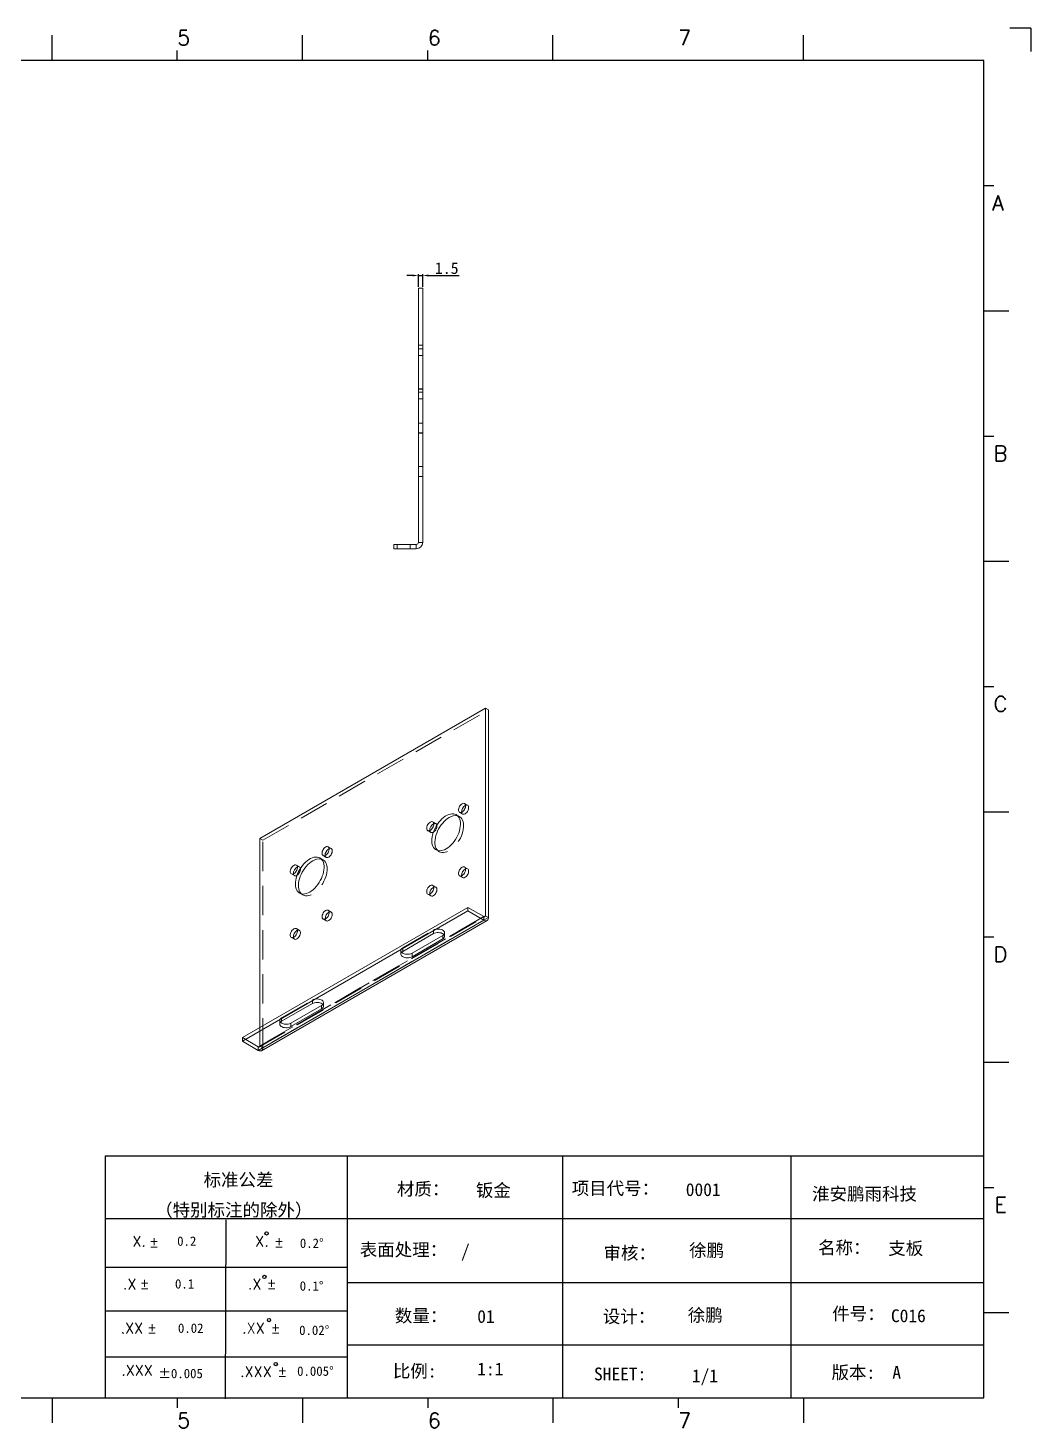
# Model space of a CAD drawing. Extents: x 83 to 30050, y -7164 to 695.
# Drawn here: x 5586.7 to 5933, y -1657 to -1173.7 of the extents above; entities that cross this region are included whole.
import ezdxf
from ezdxf.enums import TextEntityAlignment as Align

# ---------------------------------------------------------------- set-up
doc = ezdxf.new("R2010")
doc.units = 0
doc.header["$LTSCALE"] = 8
doc.header["$MEASUREMENT"] = 0
doc.header["$PDSIZE"] = 5
doc.linetypes.add('HIDDEN', pattern=[1.905, 1.27, -0.635])
doc.layers.get('0').update_dxf_attribs({"linetype": 'CONTINUOUS'})
doc.layers.get('Defpoints').update_dxf_attribs({"linetype": 'CONTINUOUS'})
doc.layers.add('41', color=3, linetype='CONTINUOUS')
doc.layers.add('dim', color=82, linetype='CONTINUOUS', lineweight=9)
doc.styles.add('SIMPLEX', font='SIMPLEX')
doc.styles.get("Standard").update_dxf_attribs({"font": '', "height": 4})
doc.styles.get('Standard').set_extended_font_data('SimSun')
doc.dimstyles.new('ISO-25', dxfattribs={"dimtxt": 6, "dimasz": 2.5, "dimexe": 1.25, "dimexo": 0.625, "dimtad": 1, "dimdec": 1, "dimzin": 1, "dimdsep": 46, "dimtxsty": 'Standard', "dimcen": 2.5, "dimadec": 0, "dimazin": 0, "dimtm": 1e-09, "dimtfac": 1, "dimtdec": 1, "dimtmove": 0, "dimatfit": 3, "dimfxl": 1, "dimtolj": 1, "dimtzin": 0, "dimarcsym": 0})

# ---------------------------------------------------------------- blocks, each defined once
blk = doc.blocks.new('A$C0BB32EA6')
at = {"layer": '41', "linetype": 'Continuous'}
for q in [(623.79, 437.94), (630.37, 430.59)]:
    blk.add_line((630.37, 437.94), q, dxfattribs=at)
at = {"layer": '41'}
for p, q in [((324.77, 427.84), (324.77, 435.66)), ((402.96, 427.84), (402.96, 435.66)), ((481.15, 427.84), (481.15, 435.66)), ((559.34, 427.84), (559.34, 435.66)), ((363.87, 427.84), (363.87, 430.97)), ((442.06, 427.84), (442.06, 430.97)), ((615.63, 427.84), (12.02, 427.84)), ((615.63, 10.32), (615.63, 427.84)), ((615.63, 388.75), (618.76, 388.75)), ((615.63, 349.66), (623.45, 349.66)), ((615.63, 310.56), (618.76, 310.56)), ((615.63, 271.47), (623.45, 271.47)), ((615.63, 232.37), (618.76, 232.37)), ((615.63, 193.28), (623.45, 193.28)), ((615.63, 154.18), (618.76, 154.18)), ((615.63, 115.09), (623.45, 115.09)), ((341.34, 85.85), (615.63, 85.85)), ((341.34, 85.85), (341.34, 10.32)), ((416.87, 85.85), (416.87, 10.32)), ((484.16, 85.85), (484.16, 10.32)), ((555.4, 85.7), (555.4, 10.17)), ((615.63, 76), (618.76, 76)), ((615.63, 66.14), (341.34, 66.14)), ((378.86, 10.02), (379.1, 65.84)), ((341.34, 51.12), (416.87, 51.12)), ((615.63, 46.17), (416.87, 46.17)), ((341.34, 37.5), (401.12, 37.5)), ((341.34, 37.5), (416.87, 37.5)), ((615.63, 36.9), (623.45, 36.9)), ((615.63, 26.74), (416.87, 26.74)), ((341.34, 23.05), (401.87, 23.05)), ((341.34, 23.05), (401.87, 23.05)), ((341.34, 23.05), (401.87, 23.05)), ((341.34, 23.05), (401.87, 23.05)), ((341.34, 23.05), (401.87, 23.05)), ((341.34, 23.05), (416.87, 23.05)), ((12.02, 10.32), (615.63, 10.32)), ((324.77, 10.32), (324.77, 2.5)), ((326.34, 10.32), (401.87, 10.32)), ((363.87, 10.32), (363.87, 7.19)), ((402.96, 10.32), (402.96, 2.5)), ((442.06, 10.32), (442.06, 7.19)), ((481.15, 10.32), (481.15, 2.5)), ((520.24, 10.32), (520.24, 7.19)), ((559.34, 10.32), (559.34, 2.5))]:
    blk.add_line(p, q, dxfattribs=at)
for centre in [(391.73, 61.61), (391.07, 48.04), (392.49, 34.54), (394.6, 20.83)]:
    blk.add_circle(centre, 0.516, dxfattribs=at)
at = {"layer": '41', "style": 'SIMPLEX'}
for s, height, p in [('5', 4.69, (363.87, 432.54)), ('6', 4.69, (442.06, 432.54)), ('7', 4.69, (520.24, 432.54)), ('A', 4.75, (618.27, 380.93)), ('B', 4.75, (618.72, 302.74)), ('C', 4.75, (618.72, 224.55)), ('D', 4.75, (618.72, 146.37)), ('E', 4.75, (618.95, 68.18)), ('X.', 3.284, (349.84, 57.49)), ('%%p', 3.284, (355.04, 57.36)), ('X.', 3.284, (388.21, 57.49)), ('%%p', 3.284, (394.07, 57.36)), ('.X', 3.284, (346.89, 44.16)), ('%%p', 3.284, (352.09, 44.33)), ('.X', 3.284, (385.9, 44.16)), ('%%p', 3.284, (391.76, 44.33)), ('.XX', 3.284, (346.2, 30.42)), ('%%p', 3.284, (354.44, 30.46)), ('.XX', 3.284, (384.11, 30.42)), ('%%p', 3.284, (393.01, 30.46)), ('.XXX', 3.284, (383.48, 16.83)), ('%%p', 3.284, (395.11, 16.95)), ('5', 4.69, (363.87, 0.87)), ('6', 4.69, (442.06, 0.87)), ('7', 4.69, (520.24, 0.87))]:
    blk.add_text(s, height=height, dxfattribs=at).set_placement(p)
at = {"layer": '41', "linetype": 'Continuous'}
for s, p in [('标准公差', (372.08, 76.36)), ('材质：', (432.42, 73.5)), ('项目代号：', (486.99, 73.71)), ('淮安鹏雨科技', (562.04, 71.96)), ('（特别标注的除外）', (356.94, 66.94)), ('表面处理：', (420.83, 54.55)), ('审核：', (496.9, 53.5)), ('名称：', (563.9, 55.18)), ('数量：', (431.79, 33.91)), ('设计：', (496.69, 33.7)), ('件号：', (568.32, 34.55)), ('比例:', (431.16, 16.65)), ('SHEET:', (493.95, 15.75)), ('1/1', (524.5, 15.18)), ('版本:', (568.11, 16.23))]:
    blk.add_text(s, height=4, dxfattribs=at).set_placement(p)
at = {"layer": '41'}
for s, p in [('0.2', (363.82, 57.75)), ('0.2%%D', (402.12, 57.11)), ('0.1', (363.14, 44.41)), ('0.1%%D', (402.07, 43.76)), ('0.02', (364.07, 30.58)), ('0.02%%D', (401.9, 29.93)), ('0.005%%D', (401.27, 17.16))]:
    blk.add_text(s, height=2.929, dxfattribs=at).set_placement(p)
at = {"layer": '41', "style": 'SIMPLEX'}
blk.add_text('.XXX', height=3.284, dxfattribs=at).set_placement((351.31, 18.87), align=Align.MIDDLE_CENTER)
at = {"layer": '41'}
blk.add_text('%%P0.005', height=2.929, dxfattribs=at).set_placement((364.87, 17.89), align=Align.MIDDLE_CENTER)
at = {"layer": '41', "linetype": 'Continuous'}
for tag, p in [('材质', (457.07, 73.08)), ('代号', (522.6, 73.29)), ('表面处理', (452.44, 54.13)), ('审核', (523.65, 54.34)), ('名称', (585.81, 54.97)), ('数量', (457.5, 33.7)), ('设计', (523.23, 34.13)), ('件号', (586.65, 33.91)), ('比例', (457.5, 17.28)), ('版本', (587.08, 16.23))]:
    blk.add_attdef(tag, p, '', height=4, dxfattribs=at)
blk = doc.blocks.new('*D317')
at = {"layer": 'Defpoints', "color": 0, "linetype": 'Continuous'}
for p in [(5723.03, -1259.1), (5721.53, -1263.47), (5723.03, -1263.47)]:
    blk.add_point(p, dxfattribs=at)
at = {"layer": 'dim', "color": 0, "linetype": 'Continuous', "lineweight": -2}
for p, q in [((5719.53, -1259.1), (5717.53, -1259.1)), ((5721.53, -1262.97), (5721.53, -1258.6)), ((5721.53, -1259.1), (5723.03, -1259.1)), ((5723.03, -1262.97), (5723.03, -1258.6)), ((5725.03, -1259.1), (5735.57, -1259.1))]:
    blk.add_line(p, q, dxfattribs=at)
at = {"layer": 'dim', "color": 0, "linetype": 'Continuous'}
for points in [[(5719.53, -1258.77), (5719.53, -1259.44), (5721.53, -1259.1)], [(5725.03, -1258.77), (5725.03, -1259.44), (5723.03, -1259.1)]]:
    blk.add_solid(points, dxfattribs=at)
at = {"layer": 'dim', "color": 0, "linetype": 'Continuous', "insert": (5731.3, -1256.6), "char_height": 4, "attachment_point": 5}
blk.add_mtext('\\A1;1.5', dxfattribs=at)

msp = doc.modelspace()

# ---------------------------------------------------------------- linework, layer by layer
at = {"color": 7, "linetype": 'Continuous', "lineweight": 15}
for p, q in [((5721.533, -1263.473), (5723.033, -1263.473)), ((5721.533, -1351.236), (5721.533, -1263.473)), ((5723.033, -1351.236), (5723.033, -1263.473)), ((5713.033, -1353.473), (5713.033, -1351.973)), ((5713.033, -1351.973), (5720.796, -1351.973)), ((5720.796, -1351.973), (5720.796, -1353.473)), ((5721.533, -1351.236), (5723.033, -1351.236)), ((5713.033, -1353.473), (5720.796, -1353.473)), ((5666.749, -1453.448), (5744.63, -1408.489)), ((5744.63, -1408.489), (5745.691, -1409.101)), ((5744.63, -1480.151), (5744.63, -1408.489)), ((5745.691, -1480.763), (5745.691, -1409.101)), ((5737.637, -1442.106), (5737.802, -1442.023)), ((5666.749, -1518.773), (5666.749, -1453.448)), ((5690.543, -1457.044), (5690.709, -1456.962)), ((5726.676, -1470.355), (5726.842, -1470.272)), ((5660.739, -1522.242), (5738.619, -1477.283)), ((5660.739, -1523.467), (5738.619, -1478.508)), ((5738.619, -1478.508), (5738.619, -1477.283)), ((5738.619, -1477.283), (5744.109, -1480.452)), ((5738.619, -1478.508), (5744.109, -1481.677)), ((5666.228, -1526.636), (5744.109, -1481.677)), ((5667.347, -1526.747), (5745.227, -1481.787)), ((5744.63, -1480.151), (5744.109, -1480.452)), ((5744.109, -1480.452), (5744.109, -1481.677)), ((5744.63, -1480.151), (5745.691, -1480.763)), ((5679.583, -1485.293), (5679.749, -1485.21)), ((5726.737, -1486.339), (5716.131, -1492.462)), ((5729.919, -1486.951), (5719.313, -1493.074)), ((5719.313, -1494.299), (5729.919, -1488.176)), ((5729.919, -1488.176), (5729.919, -1486.951)), ((5719.313, -1494.299), (5719.313, -1493.074)), ((5684.912, -1510.485), (5674.305, -1516.608)), ((5688.094, -1511.097), (5677.487, -1517.22)), ((5677.487, -1518.445), (5688.094, -1512.322)), ((5688.094, -1512.322), (5688.094, -1511.097)), ((5677.487, -1518.445), (5677.487, -1517.22)), ((5660.739, -1523.467), (5660.739, -1522.242)), ((5666.228, -1526.636), (5660.739, -1523.467))]:
    msp.add_line(p, q, dxfattribs=at)
at = {"color": 7, "linetype": 'HIDDEN', "lineweight": 0}
for p, q in [((5723.033, -1283.2), (5721.533, -1283.2)), ((5723.033, -1284.373), (5721.533, -1284.373)), ((5721.533, -1286.7), (5723.033, -1286.7)), ((5723.033, -1298.2), (5721.533, -1298.2)), ((5721.533, -1298.373), (5723.033, -1298.373)), ((5723.033, -1299.373), (5721.533, -1299.373)), ((5721.533, -1301.7), (5723.033, -1301.7)), ((5723.033, -1310.046), (5721.533, -1310.046)), ((5721.533, -1313.373), (5723.033, -1313.373)), ((5721.533, -1313.546), (5723.033, -1313.546)), ((5723.033, -1325.046), (5721.533, -1325.046)), ((5721.533, -1328.546), (5723.033, -1328.546)), ((5714.224, -1353.473), (5714.224, -1351.973)), ((5718.724, -1353.473), (5718.724, -1351.973)), ((5667.81, -1454.061), (5745.691, -1409.101)), ((5735.701, -1444.438), (5736.762, -1445.051)), ((5738.512, -1442.02), (5737.451, -1441.407)), ((5727.551, -1448.347), (5726.491, -1447.734)), ((5735.656, -1445.881), (5734.596, -1445.269)), ((5666.749, -1453.448), (5667.81, -1454.061)), ((5667.81, -1525.723), (5667.81, -1454.061)), ((5724.741, -1450.766), (5725.802, -1451.378)), ((5688.608, -1459.377), (5689.668, -1459.989)), ((5691.418, -1456.958), (5690.358, -1456.345)), ((5727.596, -1457.394), (5728.657, -1458.006)), ((5680.458, -1463.285), (5679.397, -1462.673)), ((5688.563, -1460.82), (5687.502, -1460.207)), ((5738.512, -1463.941), (5737.451, -1463.329)), ((5677.648, -1465.704), (5678.708, -1466.316)), ((5735.701, -1466.36), (5736.762, -1466.972)), ((5680.503, -1472.332), (5681.564, -1472.944)), ((5724.741, -1472.687), (5725.802, -1473.299)), ((5727.551, -1470.268), (5726.491, -1469.656)), ((5691.418, -1478.879), (5690.358, -1478.267)), ((5666.228, -1525.411), (5744.109, -1480.452)), ((5666.597, -1525.448), (5744.477, -1480.488)), ((5744.109, -1480.452), (5666.749, -1525.111)), ((5745.691, -1480.763), (5667.81, -1525.723)), ((5688.608, -1481.298), (5689.668, -1481.91)), ((5677.648, -1487.625), (5678.708, -1488.238)), ((5680.458, -1485.206), (5679.397, -1484.594)), ((5716.131, -1491.238), (5726.737, -1485.114)), ((5726.737, -1486.339), (5726.737, -1485.114)), ((5730.578, -1487.258), (5730.578, -1486.033)), ((5715.472, -1492.156), (5715.472, -1493.381)), ((5716.131, -1492.462), (5716.131, -1491.238)), ((5674.305, -1515.383), (5684.912, -1509.26)), ((5684.912, -1510.485), (5684.912, -1509.26)), ((5688.753, -1511.403), (5688.753, -1510.179)), ((5673.646, -1516.302), (5673.646, -1517.526)), ((5674.305, -1516.608), (5674.305, -1515.383)), ((5666.228, -1525.411), (5660.739, -1522.242)), ((5666.749, -1525.111), (5666.749, -1518.773)), ((5666.228, -1525.411), (5666.228, -1526.636)), ((5667.81, -1525.723), (5666.749, -1525.111))]:
    msp.add_line(p, q, dxfattribs=at)
at = {"color": 7, "linetype": 'Continuous', "lineweight": 15, "flags": 128}
for points in [[(5731.096, -1457.047), (5731.681, -1456.669), (5732.258, -1456.216), (5732.819, -1455.694), (5733.356, -1455.112), (5733.861, -1454.476), (5734.327, -1453.796), (5734.748, -1453.081), (5735.117, -1452.342), (5735.431, -1451.589), (5735.683, -1450.832), (5735.871, -1450.082), (5735.991, -1449.349), (5736.043, -1448.645), (5736.026, -1447.978), (5735.939, -1447.358), (5735.785, -1446.794), (5735.564, -1446.294), (5735.281, -1445.864), (5734.939, -1445.511), (5734.544, -1445.24), (5734.099, -1445.054), (5733.613, -1444.957), (5733.091, -1444.949), (5732.541, -1445.03), (5731.971, -1445.2), (5731.389, -1445.456), (5730.803, -1445.795), (5730.22, -1446.211), (5729.65, -1446.699), (5729.101, -1447.252), (5728.579, -1447.863), (5728.092, -1448.522), (5727.648, -1449.221), (5727.252, -1449.949), (5726.91, -1450.696), (5726.627, -1451.453), (5726.407, -1452.208), (5726.252, -1452.95), (5726.166, -1453.67), (5726.148, -1454.357), (5726.2, -1455.001), (5726.321, -1455.594), (5726.509, -1456.127), (5726.761, -1456.593), (5727.074, -1456.985), (5727.444, -1457.298), (5727.865, -1457.527), (5728.331, -1457.668), (5728.836, -1457.721), (5729.372, -1457.684), (5729.933, -1457.558), (5730.51, -1457.345), (5731.096, -1457.047)], [(5736.576, -1444.352), (5736.872, -1444.139), (5737.151, -1443.856), (5737.397, -1443.519), (5737.594, -1443.147), (5737.733, -1442.762), (5737.804, -1442.386), (5737.804, -1442.041), (5737.733, -1441.748), (5737.594, -1441.523), (5737.397, -1441.38), (5737.151, -1441.326), (5736.872, -1441.364), (5736.576, -1441.494), (5736.28, -1441.706), (5736.001, -1441.99), (5735.755, -1442.327), (5735.558, -1442.699), (5735.419, -1443.084), (5735.348, -1443.46), (5735.348, -1443.804), (5735.419, -1444.097), (5735.558, -1444.322), (5735.755, -1444.466), (5736.001, -1444.52), (5736.28, -1444.481), (5736.576, -1444.352)], [(5725.616, -1450.679), (5725.912, -1450.466), (5726.191, -1450.183), (5726.436, -1449.846), (5726.634, -1449.474), (5726.773, -1449.089), (5726.844, -1448.713), (5726.844, -1448.369), (5726.773, -1448.075), (5726.634, -1447.85), (5726.436, -1447.707), (5726.191, -1447.653), (5725.912, -1447.692), (5725.616, -1447.821), (5725.32, -1448.033), (5725.041, -1448.317), (5724.795, -1448.654), (5724.597, -1449.026), (5724.459, -1449.411), (5724.387, -1449.787), (5724.387, -1450.131), (5724.459, -1450.425), (5724.597, -1450.65), (5724.795, -1450.793), (5725.041, -1450.847), (5725.32, -1450.808), (5725.616, -1450.679)], [(5728.167, -1457.63), (5727.971, -1457.411), (5727.688, -1456.981), (5727.468, -1456.481), (5727.313, -1455.917), (5727.226, -1455.297), (5727.209, -1454.63), (5727.261, -1453.926), (5727.382, -1453.193), (5727.57, -1452.443), (5727.822, -1451.686), (5728.135, -1450.933), (5728.504, -1450.194), (5728.925, -1449.479), (5729.391, -1448.799), (5729.896, -1448.163), (5730.433, -1447.581), (5730.994, -1447.059), (5731.571, -1446.606), (5732.157, -1446.228)], [(5689.483, -1459.29), (5689.779, -1459.078), (5690.058, -1458.794), (5690.303, -1458.457), (5690.501, -1458.085), (5690.64, -1457.7), (5690.711, -1457.324), (5690.711, -1456.98), (5690.64, -1456.686), (5690.501, -1456.461), (5690.303, -1456.318), (5690.058, -1456.264), (5689.779, -1456.303), (5689.483, -1456.432), (5689.186, -1456.645), (5688.908, -1456.928), (5688.662, -1457.265), (5688.464, -1457.637), (5688.326, -1458.022), (5688.254, -1458.398), (5688.254, -1458.742), (5688.326, -1459.036), (5688.464, -1459.261), (5688.662, -1459.404), (5688.908, -1459.458), (5689.186, -1459.419), (5689.483, -1459.29)], [(5678.522, -1465.617), (5678.819, -1465.405), (5679.098, -1465.122), (5679.343, -1464.784), (5679.541, -1464.412), (5679.68, -1464.027), (5679.751, -1463.651), (5679.751, -1463.307), (5679.68, -1463.014), (5679.541, -1462.789), (5679.343, -1462.645), (5679.098, -1462.591), (5678.819, -1462.63), (5678.522, -1462.759), (5678.226, -1462.972), (5677.947, -1463.255), (5677.702, -1463.592), (5677.504, -1463.964), (5677.365, -1464.349), (5677.294, -1464.725), (5677.294, -1465.07), (5677.365, -1465.363), (5677.504, -1465.588), (5677.702, -1465.732), (5677.947, -1465.785), (5678.226, -1465.747), (5678.522, -1465.617)], [(5684.003, -1471.985), (5684.588, -1471.607), (5685.165, -1471.154), (5685.726, -1470.633), (5686.263, -1470.05), (5686.768, -1469.414), (5687.234, -1468.734), (5687.655, -1468.019), (5688.024, -1467.28), (5688.337, -1466.527), (5688.589, -1465.77), (5688.777, -1465.02), (5688.898, -1464.287), (5688.95, -1463.583), (5688.933, -1462.916), (5688.846, -1462.296), (5688.692, -1461.732), (5688.471, -1461.232), (5688.188, -1460.802), (5687.846, -1460.449), (5687.45, -1460.178), (5687.006, -1459.993), (5686.52, -1459.895), (5685.998, -1459.887), (5685.448, -1459.969), (5684.878, -1460.139), (5684.296, -1460.395), (5683.709, -1460.733), (5683.127, -1461.149), (5682.557, -1461.638), (5682.007, -1462.191), (5681.485, -1462.801), (5680.999, -1463.46), (5680.555, -1464.159), (5680.159, -1464.887), (5679.817, -1465.635), (5679.534, -1466.391), (5679.314, -1467.146), (5679.159, -1467.888), (5679.072, -1468.608), (5679.055, -1469.295), (5679.107, -1469.94), (5679.228, -1470.533), (5679.416, -1471.066), (5679.668, -1471.532), (5679.981, -1471.923), (5680.35, -1472.236), (5680.771, -1472.465), (5681.237, -1472.607), (5681.742, -1472.659), (5682.279, -1472.623), (5682.84, -1472.497), (5683.417, -1472.283), (5684.003, -1471.985)], [(5681.074, -1472.568), (5680.878, -1472.349), (5680.595, -1471.92), (5680.374, -1471.419), (5680.22, -1470.855), (5680.133, -1470.236), (5680.116, -1469.569), (5680.168, -1468.864), (5680.289, -1468.132), (5680.476, -1467.382), (5680.729, -1466.625), (5681.042, -1465.871), (5681.411, -1465.132), (5681.832, -1464.418), (5682.298, -1463.738), (5682.803, -1463.102), (5683.34, -1462.519), (5683.901, -1461.997), (5684.478, -1461.544), (5685.063, -1461.166)], [(5736.576, -1466.273), (5736.872, -1466.061), (5737.151, -1465.778), (5737.397, -1465.44), (5737.594, -1465.068), (5737.733, -1464.683), (5737.804, -1464.307), (5737.804, -1463.963), (5737.733, -1463.67), (5737.594, -1463.445), (5737.397, -1463.301), (5737.151, -1463.247), (5736.872, -1463.286), (5736.576, -1463.415), (5736.28, -1463.628), (5736.001, -1463.911), (5735.755, -1464.248), (5735.558, -1464.62), (5735.419, -1465.006), (5735.348, -1465.381), (5735.348, -1465.726), (5735.419, -1466.019), (5735.558, -1466.244), (5735.755, -1466.388), (5736.001, -1466.442), (5736.28, -1466.403), (5736.576, -1466.273)], [(5725.616, -1472.6), (5725.912, -1472.388), (5726.191, -1472.105), (5726.436, -1471.767), (5726.634, -1471.395), (5726.773, -1471.01), (5726.844, -1470.635), (5726.844, -1470.29), (5726.773, -1469.997), (5726.634, -1469.772), (5726.436, -1469.628), (5726.191, -1469.574), (5725.912, -1469.613), (5725.616, -1469.743), (5725.32, -1469.955), (5725.041, -1470.238), (5724.795, -1470.576), (5724.597, -1470.948), (5724.459, -1471.333), (5724.387, -1471.708), (5724.387, -1472.053), (5724.459, -1472.346), (5724.597, -1472.571), (5724.795, -1472.715), (5725.041, -1472.769), (5725.32, -1472.73), (5725.616, -1472.6)], [(5689.483, -1481.212), (5689.779, -1480.999), (5690.058, -1480.716), (5690.303, -1480.378), (5690.501, -1480.006), (5690.64, -1479.621), (5690.711, -1479.246), (5690.711, -1478.901), (5690.64, -1478.608), (5690.501, -1478.383), (5690.303, -1478.239), (5690.058, -1478.185), (5689.779, -1478.224), (5689.483, -1478.354), (5689.186, -1478.566), (5688.908, -1478.849), (5688.662, -1479.187), (5688.464, -1479.559), (5688.326, -1479.944), (5688.254, -1480.319), (5688.254, -1480.664), (5688.326, -1480.957), (5688.464, -1481.182), (5688.662, -1481.326), (5688.908, -1481.38), (5689.186, -1481.341), (5689.483, -1481.212)], [(5678.522, -1487.539), (5678.819, -1487.326), (5679.098, -1487.043), (5679.343, -1486.706), (5679.541, -1486.334), (5679.68, -1485.949), (5679.751, -1485.573), (5679.751, -1485.228), (5679.68, -1484.935), (5679.541, -1484.71), (5679.343, -1484.566), (5679.098, -1484.512), (5678.819, -1484.551), (5678.522, -1484.681), (5678.226, -1484.893), (5677.947, -1485.176), (5677.702, -1485.514), (5677.504, -1485.886), (5677.365, -1486.271), (5677.294, -1486.647), (5677.294, -1486.991), (5677.365, -1487.284), (5677.504, -1487.509), (5677.702, -1487.653), (5677.947, -1487.707), (5678.226, -1487.668), (5678.522, -1487.539)], [(5729.919, -1488.176), (5730.215, -1487.965), (5730.429, -1487.723), (5730.551, -1487.461), (5730.575, -1487.19), (5730.502, -1486.922), (5730.333, -1486.668), (5730.077, -1486.44), (5729.744, -1486.248), (5729.35, -1486.1), (5728.911, -1486.003), (5728.446, -1485.961), (5727.976, -1485.975), (5727.522, -1486.045), (5727.103, -1486.168), (5726.737, -1486.339)], [(5730.313, -1486.645), (5730.215, -1486.74), (5729.919, -1486.951)], [(5716.131, -1492.462), (5715.835, -1492.673), (5715.621, -1492.915), (5715.5, -1493.178), (5715.475, -1493.449), (5715.549, -1493.717), (5715.717, -1493.97), (5715.973, -1494.198), (5716.306, -1494.39), (5716.7, -1494.538), (5717.14, -1494.635), (5717.604, -1494.678), (5718.074, -1494.664), (5718.528, -1494.593), (5718.947, -1494.47), (5719.313, -1494.299)], [(5688.094, -1512.322), (5688.39, -1512.111), (5688.603, -1511.869), (5688.725, -1511.607), (5688.749, -1511.335), (5688.676, -1511.067), (5688.507, -1510.814), (5688.251, -1510.586), (5687.919, -1510.394), (5687.524, -1510.246), (5687.085, -1510.149), (5686.62, -1510.106), (5686.151, -1510.12), (5685.696, -1510.191), (5685.277, -1510.314), (5684.912, -1510.485)], [(5688.487, -1510.791), (5688.39, -1510.886), (5688.094, -1511.097)], [(5674.305, -1516.608), (5674.009, -1516.819), (5673.795, -1517.061), (5673.674, -1517.323), (5673.649, -1517.594), (5673.723, -1517.863), (5673.891, -1518.116), (5674.147, -1518.344), (5674.48, -1518.536), (5674.874, -1518.684), (5675.314, -1518.781), (5675.778, -1518.823), (5676.248, -1518.809), (5676.702, -1518.739), (5677.121, -1518.616), (5677.487, -1518.445)]]:
    msp.add_lwpolyline(points, dxfattribs=at)
at = {"color": 7, "linetype": 'HIDDEN', "lineweight": 0, "flags": 128}
for points in [[(5737.802, -1442.023), (5737.933, -1441.977), (5738.212, -1441.938), (5738.457, -1441.992), (5738.655, -1442.135), (5738.794, -1442.36), (5738.865, -1442.654), (5738.865, -1442.998), (5738.794, -1443.374), (5738.655, -1443.759), (5738.457, -1444.131), (5738.212, -1444.468), (5737.933, -1444.752), (5737.637, -1444.964), (5737.34, -1445.093), (5737.062, -1445.132), (5736.816, -1445.078), (5736.618, -1444.935), (5736.48, -1444.71), (5736.41, -1444.434)], [(5726.842, -1448.351), (5726.973, -1448.304), (5727.252, -1448.265), (5727.497, -1448.319), (5727.695, -1448.463), (5727.833, -1448.688), (5727.905, -1448.981), (5727.905, -1449.325), (5727.833, -1449.701), (5727.695, -1450.086), (5727.497, -1450.458), (5727.252, -1450.796), (5726.973, -1451.079), (5726.676, -1451.291)], [(5735.086, -1445.645), (5735.388, -1445.748), (5735.809, -1445.977), (5736.178, -1446.29), (5736.491, -1446.682), (5736.743, -1447.148), (5736.931, -1447.681), (5737.052, -1448.274), (5737.104, -1448.918), (5737.087, -1449.605), (5737, -1450.325), (5736.846, -1451.067), (5736.625, -1451.822), (5736.342, -1452.579), (5736, -1453.326), (5735.604, -1454.054), (5735.16, -1454.753), (5734.674, -1455.412), (5734.152, -1456.023), (5733.602, -1456.576), (5733.032, -1457.064), (5732.45, -1457.48), (5731.863, -1457.819), (5731.281, -1458.075), (5730.711, -1458.245), (5730.161, -1458.326), (5729.639, -1458.318), (5729.153, -1458.221), (5728.709, -1458.035), (5728.313, -1457.764), (5728.167, -1457.63)], [(5726.676, -1451.291), (5726.38, -1451.421), (5726.101, -1451.46), (5725.856, -1451.406), (5725.658, -1451.262), (5725.519, -1451.037), (5725.45, -1450.762)], [(5690.709, -1456.962), (5690.839, -1456.915), (5691.118, -1456.876), (5691.364, -1456.93), (5691.562, -1457.074), (5691.7, -1457.299), (5691.772, -1457.592), (5691.772, -1457.936), (5691.7, -1458.312), (5691.562, -1458.697), (5691.364, -1459.069), (5691.118, -1459.407), (5690.839, -1459.69), (5690.543, -1459.902), (5690.247, -1460.032), (5689.968, -1460.071), (5689.723, -1460.017), (5689.525, -1459.873), (5689.386, -1459.648), (5689.317, -1459.373)], [(5679.749, -1463.289), (5679.879, -1463.242), (5680.158, -1463.203), (5680.404, -1463.257), (5680.602, -1463.401), (5680.74, -1463.626), (5680.812, -1463.919), (5680.812, -1464.264), (5680.74, -1464.639), (5680.602, -1465.024), (5680.404, -1465.396), (5680.158, -1465.734), (5679.879, -1466.017), (5679.583, -1466.229)], [(5687.992, -1460.583), (5688.295, -1460.687), (5688.715, -1460.916), (5689.085, -1461.228), (5689.398, -1461.62), (5689.65, -1462.086), (5689.838, -1462.619), (5689.959, -1463.212), (5690.011, -1463.856), (5689.993, -1464.543), (5689.907, -1465.263), (5689.752, -1466.006), (5689.532, -1466.76), (5689.249, -1467.517), (5688.907, -1468.265), (5688.511, -1468.993), (5688.067, -1469.691), (5687.58, -1470.35), (5687.059, -1470.961), (5686.509, -1471.514), (5685.939, -1472.002), (5685.356, -1472.418), (5684.77, -1472.757), (5684.188, -1473.013), (5683.618, -1473.183), (5683.068, -1473.265), (5682.546, -1473.257), (5682.06, -1473.159), (5681.615, -1472.973), (5681.22, -1472.702), (5681.074, -1472.568)], [(5737.802, -1463.945), (5737.933, -1463.898), (5738.212, -1463.859), (5738.457, -1463.913), (5738.655, -1464.057), (5738.794, -1464.282), (5738.865, -1464.575), (5738.865, -1464.92), (5738.794, -1465.295), (5738.655, -1465.68), (5738.457, -1466.052), (5738.212, -1466.39), (5737.933, -1466.673), (5737.637, -1466.886)], [(5679.583, -1466.229), (5679.287, -1466.359), (5679.008, -1466.398), (5678.763, -1466.344), (5678.565, -1466.2), (5678.426, -1465.975), (5678.357, -1465.7)], [(5737.637, -1466.886), (5737.34, -1467.015), (5737.062, -1467.054), (5736.816, -1467), (5736.618, -1466.856), (5736.48, -1466.631), (5736.41, -1466.356)], [(5726.842, -1470.272), (5726.973, -1470.225), (5727.252, -1470.187), (5727.497, -1470.24), (5727.695, -1470.384), (5727.833, -1470.609), (5727.905, -1470.902), (5727.905, -1471.247), (5727.833, -1471.623), (5727.695, -1472.008), (5727.497, -1472.38), (5727.252, -1472.717), (5726.973, -1473), (5726.676, -1473.213), (5726.38, -1473.342), (5726.101, -1473.381), (5725.856, -1473.327), (5725.658, -1473.183), (5725.519, -1472.958), (5725.45, -1472.683)], [(5690.709, -1478.883), (5690.839, -1478.837), (5691.118, -1478.798), (5691.364, -1478.852), (5691.562, -1478.995), (5691.7, -1479.22), (5691.772, -1479.513), (5691.772, -1479.858), (5691.7, -1480.234), (5691.562, -1480.619), (5691.364, -1480.991), (5691.118, -1481.328), (5690.839, -1481.611), (5690.543, -1481.824)], [(5690.543, -1481.824), (5690.247, -1481.953), (5689.968, -1481.992), (5689.723, -1481.938), (5689.525, -1481.795), (5689.386, -1481.57), (5689.317, -1481.294)], [(5679.749, -1485.21), (5679.879, -1485.164), (5680.158, -1485.125), (5680.404, -1485.179), (5680.602, -1485.322), (5680.74, -1485.547), (5680.812, -1485.841), (5680.812, -1486.185), (5680.74, -1486.561), (5680.602, -1486.946), (5680.404, -1487.318), (5680.158, -1487.655), (5679.879, -1487.939), (5679.583, -1488.151), (5679.287, -1488.28), (5679.008, -1488.319), (5678.763, -1488.265), (5678.565, -1488.122), (5678.426, -1487.897), (5678.357, -1487.621)], [(5726.737, -1485.114), (5727.103, -1484.944), (5727.522, -1484.82), (5727.976, -1484.75), (5728.446, -1484.736), (5728.911, -1484.778), (5729.35, -1484.876), (5729.744, -1485.023), (5730.077, -1485.215), (5730.333, -1485.443), (5730.502, -1485.697), (5730.575, -1485.965), (5730.551, -1486.236), (5730.429, -1486.498), (5730.313, -1486.645)], [(5715.738, -1492.768), (5715.717, -1492.746), (5715.549, -1492.492), (5715.475, -1492.224), (5715.5, -1491.953), (5715.621, -1491.69), (5715.835, -1491.449), (5716.131, -1491.238)], [(5684.912, -1509.26), (5685.277, -1509.089), (5685.696, -1508.966), (5686.151, -1508.896), (5686.62, -1508.881), (5687.085, -1508.924), (5687.524, -1509.021), (5687.919, -1509.169), (5688.251, -1509.361), (5688.507, -1509.589), (5688.676, -1509.842), (5688.749, -1510.111), (5688.725, -1510.382), (5688.603, -1510.644), (5688.487, -1510.791)], [(5673.912, -1516.914), (5673.891, -1516.891), (5673.723, -1516.638), (5673.649, -1516.37), (5673.674, -1516.098), (5673.795, -1515.836), (5674.009, -1515.594), (5674.305, -1515.383)]]:
    msp.add_lwpolyline(points, dxfattribs=at)
at = {"color": 7, "linetype": 'Continuous', "lineweight": 15}
for centre, radius, start, end in [((5720.796, -1351.236), 2.237, 270, 0), ((5720.796, -1351.236), 0.737, 270, 0), ((5738.997, -1444.31), 2.59, 121.69284, 182.75786), ((5727.977, -1450.613), 2.531, 116.63913, 183.36631), ((5734.318, -1449.438), 3.87, 78.55446, 123.94968), ((5691.904, -1459.248), 2.59, 121.69261, 182.75809), ((5680.884, -1465.551), 2.531, 116.63914, 183.36627), ((5687.224, -1464.376), 3.87, 78.55497, 123.94925), ((5738.937, -1466.207), 2.531, 116.63944, 183.36595), ((5728.037, -1472.559), 2.59, 121.69253, 182.75831), ((5691.844, -1481.146), 2.531, 116.63924, 183.36608), ((5744.312, -1480.203), 0.322, 230.79711, 9.21386), ((5744.726, -1480.92), 0.977, 230.7969, 9.21406), ((5680.944, -1487.497), 2.59, 121.69259, 182.75818), ((5717.751, -1490.289), 3.193, 230.92509, 299.28916), ((5675.925, -1514.435), 3.193, 230.92504, 299.28926), ((5666.883, -1525.722), 1.125, 234.38322, 294.30646)]:
    msp.add_arc(centre, radius, start, end, dxfattribs=at)
at = {"color": 7, "linetype": 'HIDDEN', "lineweight": 0}
for centre, radius, start, end in [((5666.432, -1525.162), 0.322, 230.79711, 9.21386), ((5666.752, -1525.861), 1.067, 303.86457, 7.44771)]:
    msp.add_arc(centre, radius, start, end, dxfattribs=at)

# ---------------------------------------------------------------- block references
at = {"layer": '41', "linetype": 'Continuous', "xscale": 1.105920000000197, "yscale": 1.105920000000026, "zscale": 1.10592}
msp.add_blockref('A$C0BB32EA6', (5235.871, -1657.983), dxfattribs=at).add_auto_attribs({'版本': 'A', '件号': 'C016', '名称': '支板', '设计': '徐鹏', '审核': '徐鹏', '代号': '0001', '比例': '1:1', '数量': '01', '表面处理': '/', '材质': '钣金'})

# ---------------------------------------------------------------- dimensions: what is measured, and where the dimension line sits
at = {"layer": 'dim', "linetype": 'Continuous'}
dim = msp.add_linear_dim(base=(5723.033, -1259.102), p1=(5721.533, -1263.473), p2=(5723.033, -1263.473), dimstyle='ISO-25', override={"dimtxt": 2.5, "dimasz": 2, "dimexe": 0.49975, "dimexo": 0.49975, "dimgap": 0.49975}, dxfattribs=at)
dim.commit()
dim.dimension.update_dxf_attribs({"geometry": '*D317', "text_midpoint": (5731.299, -1256.602)})

doc.saveas('drawing.dxf')
